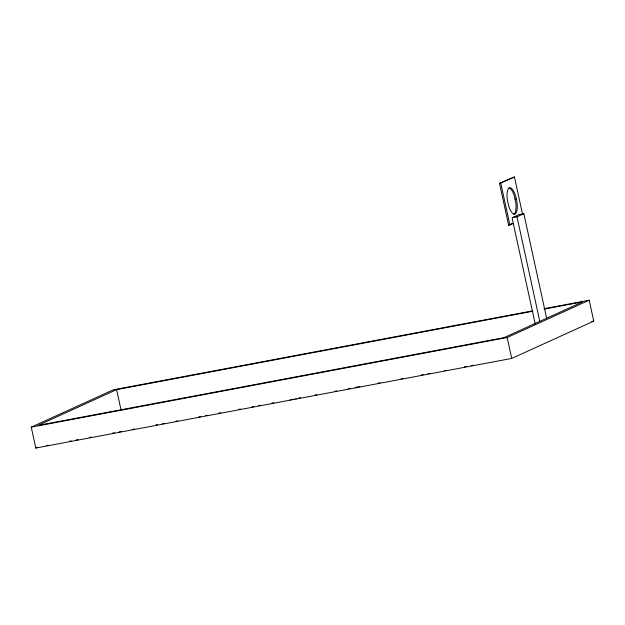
<?xml version="1.0" encoding="UTF-8"?>
<svg xmlns="http://www.w3.org/2000/svg" width="625" height="625" viewBox="0 0 625 625"><rect width="100%" height="100%" fill="white"/><g stroke="black" fill="none" stroke-linecap="round" stroke-linejoin="round"><path stroke-width="0.94" d="M513.766 214.273L514.781 213.32A13.414 4.57 79.3 0 0 515.781 202.711L514.312 195.945A13.414 4.57 79.3 0 0 509.273 188.078L508.766 188.102M513.297 223.43L508.641 225.219L499.523 183.406L514.438 176.953L522.516 214.016M499.523 183.406L514.438 176.953M544.094 308.695L589.195 300.203L593.75 321.109L511.719 358.43L35.805 448.047L31.25 427.141L113.281 389.82L532.578 310.859M532.742 311.281L116.602 389.641L37.992 425.406L503.992 337.656L582.602 301.891L544.25 309.109M512.898 217.352L518.883 214.633L523.836 213.695L546.633 318.234M512.047 217.742L517 216.812L523.836 213.695M508.641 225.219L512.18 223.609M35.805 448.047L37.57 447.242M31.25 427.141L507.164 337.523L589.195 300.203M515.195 199.258L516.43 199.023L517.023 202.477A13.414 4.57 79.3 0 1 516.016 213.086L515.008 214.039L513.805 214.094A13.414 4.57 79.3 0 1 508.773 206.227L507.297 199.469A13.414 4.57 79.3 0 1 508.305 188.852L509.312 187.906L510.516 187.844A13.414 4.57 79.3 0 1 515.547 195.711L516.43 199.023M591.836 321.469L593.75 321.109M46.391 445.594L48.305 445.227M69.398 441.258L71.312 440.898M76.109 439.992L78.023 439.633M89.531 437.469L91.445 437.109M112.539 433.133L114.461 432.773M119.25 431.867L121.172 431.508M132.672 429.344L134.594 428.984M155.688 425.008L157.602 424.648M162.398 423.75L164.312 423.383M175.82 421.219L177.734 420.859M198.828 416.883L200.742 416.523M205.539 415.625L207.461 415.258M218.781 413.125L220.68 412.773M238.703 409.375L240.602 409.023M251.984 406.875L253.883 406.516M258.625 405.625L260.516 405.266M271.898 403.125L273.797 402.766M291.938 399.352L294.305 399.367M298.633 398.094L300.547 397.734M314.93 395.023L316.844 394.664M334.945 391.25L336.867 390.891M348.375 388.727L350.297 388.367M355.094 387.461L359.883 386.555M378.109 383.125L380.031 382.766M401.125 378.789L403.047 378.43M421.273 375L423.187 374.641M427.984 373.734L429.906 373.375M444.289 370.664L446.211 370.305M464.43 366.867L466.352 366.508M471.148 365.609L473.062 365.242M289.922 399.734L290.414 400.102M295.758 398.633L296.203 399.016M517 216.812L539.797 321.344M512.25 218.695L535.25 324.18M500.766 183.172L509.883 224.984M507.164 337.523L511.719 358.43M116.602 389.641L121.164 410.547"/></g></svg>
